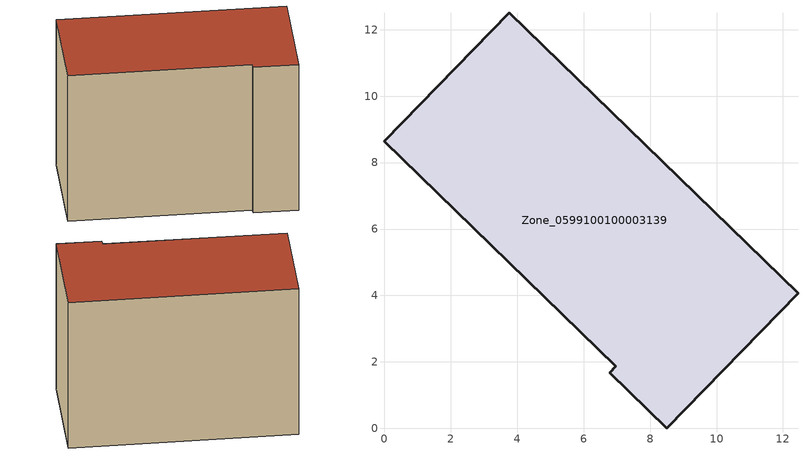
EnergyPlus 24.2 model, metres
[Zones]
Zone_0599100100003139
 floor ground (C_G): 12.45,4.07 8.5,0 6.78,1.67 6.97,1.87 0,8.64 3.76,12.51 z0
 wall outside (C_F): 8.5,0 12.45,4.07 3.76,12.51 0,8.64 6.97,1.87 6.78,1.67 8.5,0 z0:9.06
 roof outside (C_R): 6.78,1.67 8.5,0 12.45,4.07 3.76,12.51 0,8.64 6.97,1.87 z9.06
[BUILDING]
Pand.0599100100003139: North Axis=0; Terrain=City; Loads Convergence Tolerance Value=0.04; Temperature Convergence Tolerance Value=0.4; Solar Distribution=FullExterior; Maximum Number of Warmup Days=25; Minimum Number of Warmup Days=1
[Site:Location]
Rotterdam.The.Hague.AP_ZH_NLD Design_Conditions: Latitude=51.96; Longitude=4.45; Time Zone=1; Elevation=-4.5
[SITE:GROUNDTEMPERATURE:BUILDINGSURFACE]
18, 18, 18, 18, 18, 18, 18, 18, 18, 18, 18, 18
[MATERIAL] Thermal Absorptance=0.9; Solar Absorptance=0.7; Visible Absorptance=0.7
Name | Roughness | Thickness | Conductivity | Density | Specific Heat
G.TI.2006-2014 | MediumSmooth | 0.15 | 0.06 | 540 | 1210
F.TI.2006-2014 | Rough | 0.3 | 0.12 | 1920 | 840
R.TI.2006-2014 | MediumRough | 0.2 | 0.08 | 1500 | 1000
[CONSTRUCTION]
C_G: G.TI.2006-2014
C_F: F.TI.2006-2014
C_R: R.TI.2006-2014
[ZONE]
Zone_0599100100003139: Type=1; Multiplier=1; Ceiling Height=Autocalculate; Volume=Autocalculate; Floor Area=autocalculate; Part of Total Floor Area=Yes
[ZONEINFILTRATION:DESIGNFLOWRATE]
Infil_Zone_0599100100003139: Zone or ZoneList or Space or SpaceList=Zone_0599100100003139; Schedule=AlwaysOn; Design Flow Rate Calculation Method=Flow/Area; Flow Rate per Floor Area=0.0015; Constant Term Coefficient=1; Temperature Term Coefficient=0; Velocity Term Coefficient=0; Velocity Squared Term Coefficient=0
[HVACTEMPLATE:ZONE:IDEALLOADSAIRSYSTEM]
Zone_0599100100003139: Maximum Heating Supply Air Temperature=50; Minimum Cooling Supply Air Temperature=13; Maximum Heating Supply Air Humidity Ratio=0.0156; Minimum Cooling Supply Air Humidity Ratio=0.0077; Heating Limit=NoLimit; Cooling Limit=NoLimit; Dehumidification Control Type=ConstantSensibleHeatRatio; Cooling Sensible Heat Ratio=0.7; Dehumidification Setpoint=60; Humidification Control Type=None; Humidification Setpoint=30; Outdoor Air Method=None; Outdoor Air Flow Rate per Person=0.00944; Outdoor Air Flow Rate per Zone Floor Area=0; Outdoor Air Flow Rate per Zone=0; Demand Controlled Ventilation Type=None; Outdoor Air Economizer Type=NoEconomizer; Heat Recovery Type=None; Sensible Heat Recovery Effectiveness=0.7; Latent Heat Recovery Effectiveness=0.65
[ZONECONTROL:THERMOSTAT]
ThermostatControl_Zone_0599100100003139: Zone or ZoneList=Zone_0599100100003139; Control Type Schedule=DualSetpointControlType; Control 1=Thermostat_Zone_0599100100003139; Temperature Difference Between Cutout And Setpoint=0
[THERMOSTATSETPOINT:DUALSETPOINT]
Thermostat_Zone_0599100100003139: Heating Setpoint Temperature Schedule=HeatingSetpoint_Zone_0599100100003139; Cooling Setpoint Temperature Schedule=CoolingSetpoint_Zone_0599100100003139
[SCHEDULE:COMPACT]
HeatingSetpoint_Zone_0599100100003139: Through: 12/31, For: AllDays, Until: 24:00, 21
CoolingSetpoint_Zone_0599100100003139: Through: 12/31, For: AllDays, Until: 24:00, 24
DualSetpointControlType: Through: 12/31, For: AllDays, Until: 24:00, 4
AlwaysOn: Through: 12/31, For: AllDays, Until: 24:00, 1
